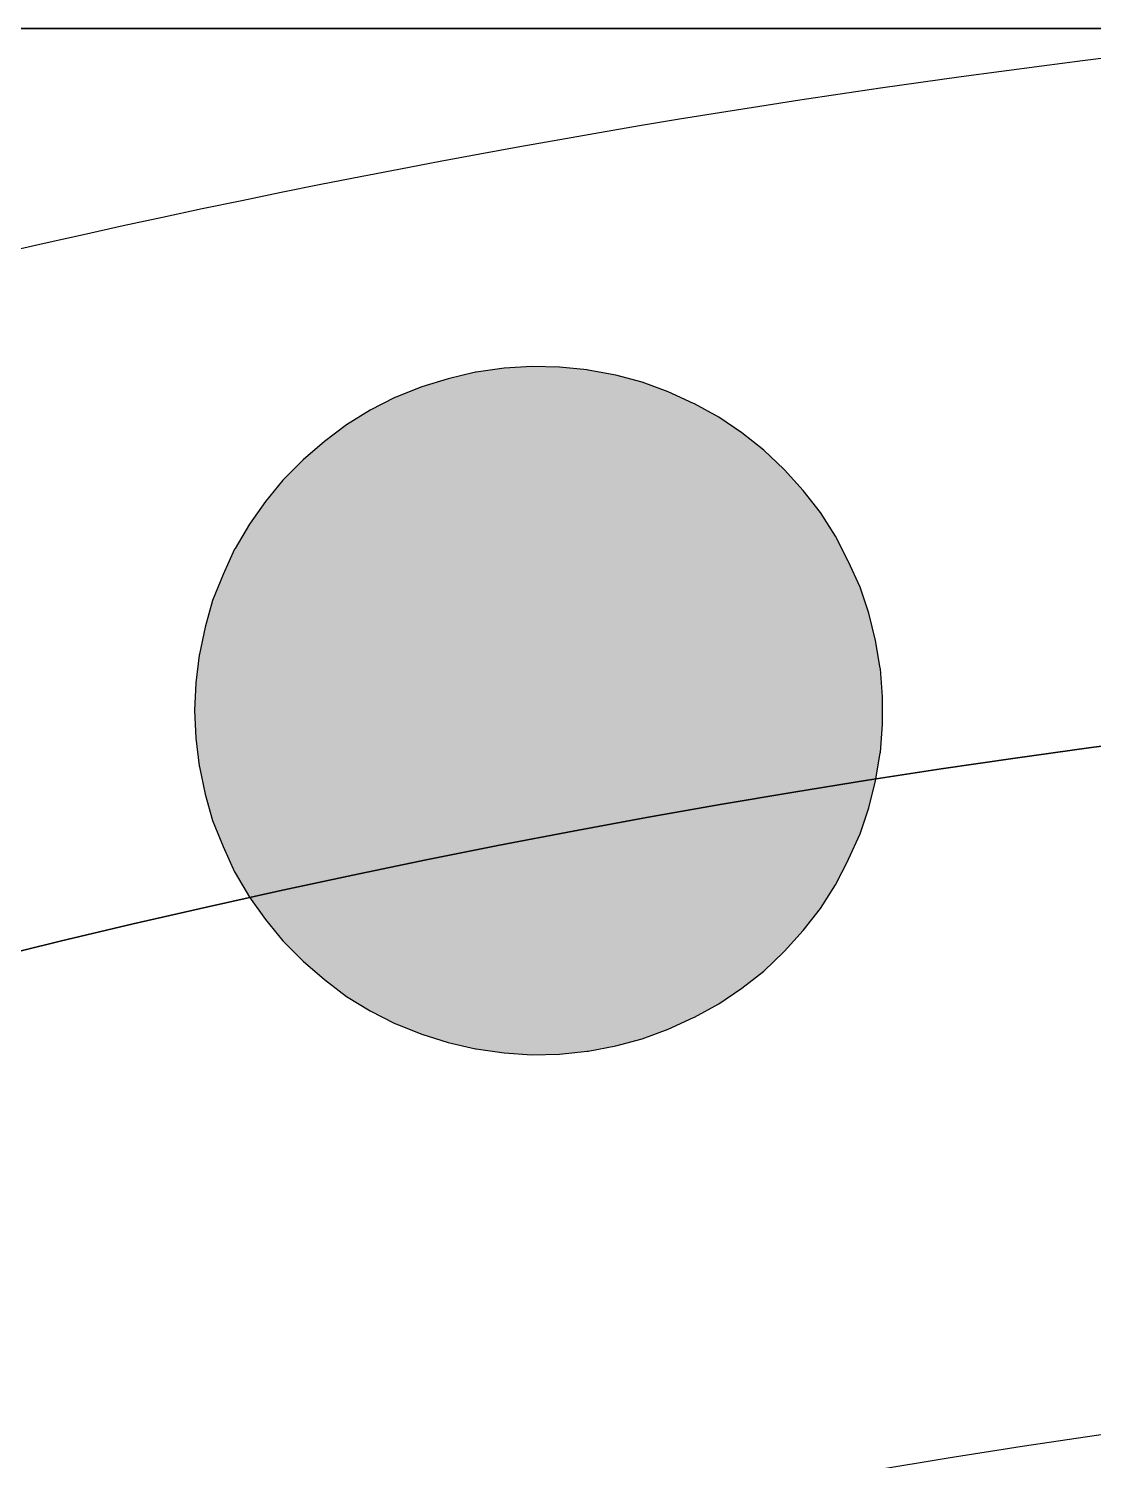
# Model space of a CAD drawing. Extents: x -10 to 112, y 72 to 347.
# Drawn here: x 76.52 to 81.2, y 193.73 to 200.02 of the extents above; entities that cross this region are included whole.
import ezdxf

# ---------------------------------------------------------------- set-up
doc = ezdxf.new("R2010")
doc.units = 0
for name, color, linetype in [('HOLES', 7, 'CONTINUOUS'), ('LAYER_6', 7, 'CONTINUOUS'), ('OUTLINES', 7, 'CONTINUOUS')]:
    doc.layers.add(name, color=color, linetype=linetype)

# ---------------------------------------------------------------- blocks, each defined once
blk = doc.blocks.new('BLOCK_3')
at = {"layer": 'OUTLINES'}
for points, knots in [([(111.5625, 193.5374), (111.5625, 193.5374), (111.5625, 190.0025), (111.5625, 190.0025), (99.5927, 197.8096), (84.6138, 199.4218), (71.2611, 194.3382), (71.2611, 194.3382), (71.2611, 197.5344), (71.2611, 197.5344), (74.9017, 198.822), (78.5671, 199.6405), (82.4089, 200.025), (82.4089, 200.025), (91.8952, 200.025), (91.8952, 200.025), (98.8448, 199.33), (105.5617, 197.1146), (111.5625, 193.5374)], [0, 0, 0, 0, 1, 1, 1, 2, 2, 2, 3, 3, 3, 4, 4, 4, 5, 5, 5, 6, 6, 6, 6]), ([(111.5625, 186.3619), (111.5625, 186.3619), (111.5625, 182.5837), (111.5625, 182.5837), (100.2065, 191.8229), (84.6067, 193.8585), (71.2611, 187.8437), (71.2611, 187.8437), (71.2611, 191.1103), (71.2611, 191.1103), (84.6102, 196.6171), (99.8573, 194.8215), (111.5625, 186.3619)], [0, 0, 0, 0, 1, 1, 1, 2, 2, 2, 3, 3, 3, 4, 4, 4, 4])]:
    blk.add_open_spline(points, degree=3, knots=knots, dxfattribs=at)
blk = doc.blocks.new('BLOCK_4')
at = {"layer": 'OUTLINES', "color": 7}
blk.add_lwpolyline([(111.5625, 171.2702), (111.5625, 175.8985), (111.5625, 178.8971), (111.5625, 182.5837), (111.5625, 186.3619), (111.5625, 190.0025), (111.5625, 193.5374), (111.5625, 196.9947), (111.5625, 200.025), (104.9726, 200.025), (91.8952, 200.025), (82.4089, 200.025), (71.2611, 200.025), (71.2611, 197.5344), (71.2611, 194.3382), (71.2611, 191.1103), (71.2611, 187.8437), (71.2611, 184.524), (71.2611, 181.1338), (71.2611, 177.6448), (71.2611, 174.0076)], dxfattribs=at)
for points in [[(82.4089, 200.025), (78.5671, 199.6405), (74.9017, 198.822), (71.2611, 197.5344)], [(111.5625, 190.0025), (99.5927, 197.8096), (84.6138, 199.4218), (71.2611, 194.3382)], [(111.5625, 186.3619), (99.8573, 194.8215), (84.6102, 196.6171), (71.2611, 191.1103)], [(111.5625, 182.5837), (100.2065, 191.8229), (84.6067, 193.8585), (71.2611, 187.8437)]]:
    blk.add_open_spline(points, degree=3, dxfattribs=at)
blk = doc.blocks.new('BLOCK_2')
at = {"layer": 'OUTLINES'}
for name in ['BLOCK_3', 'BLOCK_4']:
    blk.add_blockref(name, (0, 0), dxfattribs=at)
blk = doc.blocks.new('*U77')
at = {"layer": 'HOLES', "color": 7}
for points in [[(78.6093, 195.519), (78.4875, 198.5136), (78.6093, 198.5316)], [(78.7313, 195.5114), (78.6093, 198.5316), (78.7313, 198.5391)], [(78.6093, 195.519), (78.6093, 198.5316), (78.7313, 195.5114)], [(78.3642, 195.5653), (78.2472, 198.4496), (78.3642, 198.485)], [(78.4834, 195.5374), (78.3642, 198.485), (78.4834, 198.5131)], [(78.3642, 195.5653), (78.3642, 198.485), (78.4834, 195.5374)], [(78.4875, 195.5369), (78.4834, 198.5131), (78.4875, 198.5136)], [(78.4834, 195.5374), (78.4834, 198.5131), (78.4875, 195.5369)], [(78.4875, 195.5369), (78.4875, 198.5136), (78.6093, 195.519)], [(78.1294, 195.6485), (78.0202, 198.3462), (78.1294, 198.402)], [(78.133, 195.6466), (78.1294, 198.402), (78.133, 198.4039)], [(78.1294, 195.6485), (78.1294, 198.402), (78.133, 195.6466)], [(78.2472, 195.601), (78.133, 198.4039), (78.2472, 198.4496)], [(78.133, 195.6466), (78.133, 198.4039), (78.2472, 195.601)], [(78.2472, 195.601), (78.2472, 198.4496), (78.3642, 195.5653)], [(78.0202, 195.7043), (77.916, 198.2826), (78.0202, 198.3462)], [(78.0202, 195.7043), (78.0202, 198.3462), (78.1294, 195.6485)], [(77.916, 195.7677), (77.8195, 198.2089), (77.916, 198.2826)], [(77.916, 195.7677), (77.916, 198.2826), (78.0202, 195.7043)], [(77.8195, 195.8414), (77.7255, 198.1278), (77.8195, 198.2089)], [(77.8195, 195.8414), (77.8195, 198.2089), (77.916, 195.7677)], [(77.7255, 195.9228), (77.6394, 198.0415), (77.7255, 198.1278)], [(77.7255, 195.9228), (77.7255, 198.1278), (77.8195, 195.8414)], [(77.6364, 196.012), (77.5601, 197.9445), (77.6364, 198.0386)], [(77.6392, 196.0091), (77.6364, 198.0386), (77.6392, 198.0413)], [(77.6364, 196.012), (77.6364, 198.0386), (77.6392, 196.0091)], [(77.6394, 196.0091), (77.6392, 198.0413), (77.6394, 198.0415)], [(77.6394, 196.0091), (77.6394, 198.0415), (77.7255, 195.9228)], [(77.5601, 196.1059), (77.4892, 197.8455), (77.5601, 197.9445)], [(77.5601, 196.1059), (77.5601, 197.9445), (77.6364, 196.012)], [(77.4892, 196.2049), (77.4256, 197.7388), (77.4892, 197.8455)], [(77.4892, 196.2049), (77.4892, 197.8455), (77.5601, 196.1059)], [(77.4237, 196.3151), (77.3731, 197.6236), (77.4237, 197.7352)], [(77.4256, 196.3117), (77.4237, 197.7352), (77.4256, 197.7388)], [(77.4237, 196.3151), (77.4237, 197.7352), (77.4256, 196.3117)], [(77.4256, 196.3117), (77.4256, 197.7388), (77.4892, 196.2049)], [(77.3731, 196.4269), (77.3272, 197.5092), (77.3731, 197.6236)], [(77.3731, 196.4269), (77.3731, 197.6236), (77.4237, 196.3151)], [(77.3272, 196.5413), (77.2942, 197.3924), (77.3272, 197.5092)], [(77.3272, 196.5413), (77.3272, 197.5092), (77.3731, 196.4269)], [(77.2942, 196.6581), (77.2688, 197.2731), (77.2942, 197.3924)], [(77.2942, 196.6581), (77.2942, 197.3924), (77.3272, 196.5413)], [(77.2683, 196.7814), (77.253, 197.1471), (77.2683, 197.2691)], [(77.2688, 196.7775), (77.2683, 197.2691), (77.2688, 197.2731)], [(77.2683, 196.7814), (77.2683, 197.2691), (77.2688, 196.7775)], [(77.2688, 196.7775), (77.2688, 197.2731), (77.2942, 196.6581)], [(77.253, 196.9034), (77.248, 197.0252), (77.253, 197.1471)], [(77.253, 196.9034), (77.253, 197.1471), (77.2683, 196.7814)]]:
    blk.add_solid(points, dxfattribs=at)
at = {"layer": 'HOLES', "color": 7, "extrusion": (0, 0, -1)}
for points in [[(-78.7313, 195.5114), (-78.7313, 198.5391), (-78.8532, 195.514)], [(-78.8532, 195.514), (-78.7313, 198.5391), (-78.8532, 198.5365)], [(-78.8532, 195.514), (-78.8532, 198.5365), (-78.975, 195.5266)], [(-78.975, 195.5266), (-78.8532, 198.5365), (-78.975, 198.5238)], [(-78.975, 195.5266), (-78.975, 198.5238), (-78.979, 195.5273)], [(-78.979, 195.5273), (-78.975, 198.5238), (-78.979, 198.5233)], [(-78.979, 195.5273), (-78.979, 198.5233), (-79.1009, 195.5502)], [(-79.1009, 195.5502), (-78.979, 198.5233), (-79.1009, 198.5004)], [(-79.1009, 195.5502), (-79.1009, 198.5004), (-79.2179, 195.5807)], [(-79.2179, 195.5807), (-79.1009, 198.5004), (-79.2179, 198.4699)], [(-79.2179, 195.5807), (-79.2179, 198.4699), (-79.3321, 195.6237)], [(-79.3321, 195.6237), (-79.2179, 198.4699), (-79.3321, 198.4266)], [(-79.3321, 195.6237), (-79.3321, 198.4266), (-79.4439, 195.6745)], [(-79.4439, 195.6745), (-79.3321, 198.4266), (-79.4439, 198.3758)], [(-79.4439, 195.6745), (-79.4439, 198.3758), (-79.4473, 195.6764)], [(-79.4473, 195.6764), (-79.4439, 198.3758), (-79.4473, 198.3741)], [(-79.4473, 195.6764), (-79.4473, 198.3741), (-79.5541, 195.7348)], [(-79.5541, 195.7348), (-79.4473, 198.3741), (-79.5541, 198.3157)], [(-79.5541, 195.7348), (-79.5541, 198.3157), (-79.6558, 195.8034)], [(-79.6558, 195.8034), (-79.5541, 198.3157), (-79.6558, 198.2472)], [(-79.6558, 195.8034), (-79.6558, 198.2472), (-79.7522, 195.8795)], [(-79.7522, 195.8795), (-79.6558, 198.2472), (-79.7522, 198.1708)], [(-79.7522, 195.8795), (-79.7522, 198.1708), (-79.8411, 195.9634)], [(-79.8411, 195.9634), (-79.7522, 198.1708), (-79.8411, 198.0871)], [(-79.8411, 195.9634), (-79.8411, 198.0871), (-79.8439, 195.9662)], [(-79.8439, 195.9662), (-79.8411, 198.0871), (-79.8439, 198.0842)], [(-79.8439, 195.9662), (-79.8439, 198.0842), (-79.9252, 196.0576)], [(-79.9252, 196.0576), (-79.8439, 198.0842), (-79.9252, 197.9929)], [(-77.6392, 196.0091), (-77.6392, 198.0413), (-77.6394, 196.0091)], [(-79.9252, 196.0576), (-79.9252, 197.9929), (-80.0013, 196.1543)], [(-80.0013, 196.1543), (-79.9252, 197.9929), (-80.0013, 197.8963)], [(-80.0013, 196.1543), (-80.0013, 197.8963), (-80.0675, 196.2583)], [(-80.0675, 196.2583), (-80.0013, 197.8963), (-80.0675, 197.7922)], [(-80.0675, 196.2583), (-80.0675, 197.7922), (-80.1233, 196.3675)], [(-80.1233, 196.3675), (-80.0675, 197.7922), (-80.1233, 197.6829)], [(-80.1233, 196.3675), (-80.1233, 197.6829), (-80.125, 196.3711)], [(-80.125, 196.3711), (-80.1233, 197.6829), (-80.125, 197.6794)], [(-80.125, 196.3711), (-80.125, 197.6794), (-80.176, 196.4828)], [(-80.176, 196.4828), (-80.125, 197.6794), (-80.176, 197.5676)], [(-80.176, 196.4828), (-80.176, 197.5676), (-80.2141, 196.5971)], [(-80.2141, 196.5971), (-80.176, 197.5676), (-80.2141, 197.4534)], [(-80.2141, 196.5971), (-80.2141, 197.4534), (-80.2445, 196.7165)], [(-80.2445, 196.7165), (-80.2141, 197.4534), (-80.2445, 197.334)], [(-80.2445, 196.7165), (-80.2445, 197.334), (-80.2649, 196.8385)], [(-80.2649, 196.8385), (-80.2445, 197.334), (-80.2649, 197.2121)], [(-80.2649, 196.8385), (-80.2649, 197.2121), (-80.2656, 196.8424)], [(-80.2656, 196.8424), (-80.2649, 197.2121), (-80.2656, 197.2081)], [(-80.2656, 196.8424), (-80.2656, 197.2081), (-80.2755, 196.9642)], [(-80.2755, 196.9642), (-80.2656, 197.2081), (-80.2755, 197.0862)]]:
    blk.add_solid(points, dxfattribs=at)

msp = doc.modelspace()

# ---------------------------------------------------------------- linework, layer by layer
at = {"layer": 'HOLES'}
msp.add_lwpolyline([(78.6093, 198.5316), (78.4875, 198.5136), (78.4834, 198.5131), (78.3642, 198.485), (78.2472, 198.4496), (78.133, 198.4039), (78.1294, 198.402), (78.0202, 198.3462), (77.916, 198.2826), (77.8195, 198.2089), (77.7255, 198.1278), (77.6364, 198.0386), (77.5601, 197.9445), (77.4892, 197.8455), (77.4256, 197.7388), (77.4237, 197.7352), (77.3731, 197.6236), (77.3272, 197.5092), (77.2942, 197.3924), (77.2688, 197.2731), (77.2683, 197.2691), (77.253, 197.1471), (77.248, 197.0252), (77.253, 196.9034), (77.2683, 196.7814), (77.2688, 196.7775), (77.2942, 196.6581), (77.3272, 196.5413), (77.3731, 196.4269), (77.4237, 196.3151), (77.4256, 196.3117), (77.4892, 196.2049), (77.5601, 196.1059), (77.6364, 196.012), (77.6392, 196.0091), (77.6394, 196.0091), (77.7255, 195.9228), (77.8195, 195.8414), (77.916, 195.7677), (78.0202, 195.7043), (78.1294, 195.6485), (78.133, 195.6466), (78.2472, 195.601), (78.3642, 195.5653), (78.4834, 195.5374), (78.4875, 195.5369), (78.6093, 195.519), (78.7313, 195.5114), (78.8532, 195.514), (78.975, 195.5266), (78.979, 195.5273), (79.1009, 195.5502), (79.2179, 195.5807), (79.3321, 195.6237), (79.4439, 195.6745), (79.4473, 195.6764), (79.5541, 195.7348), (79.6558, 195.8034), (79.7522, 195.8795), (79.8411, 195.9634), (79.8439, 195.9662), (79.9252, 196.0576), (80.0013, 196.1543), (80.0675, 196.2583), (80.1233, 196.3675), (80.125, 196.3711), (80.176, 196.4828), (80.2141, 196.5971), (80.2445, 196.7165), (80.2649, 196.8385), (80.2656, 196.8424), (80.2755, 196.9642), (80.2755, 197.0862), (80.2656, 197.2081), (80.2649, 197.2121), (80.2445, 197.334), (80.2141, 197.4534), (80.176, 197.5676), (80.125, 197.6794), (80.1233, 197.6829), (80.0675, 197.7922), (80.0013, 197.8963), (79.9252, 197.9929), (79.8439, 198.0842), (79.8411, 198.0871), (79.7522, 198.1708), (79.6558, 198.2472), (79.5541, 198.3157), (79.4473, 198.3741), (79.4439, 198.3758), (79.3321, 198.4266), (79.2179, 198.4699), (79.1009, 198.5004), (78.979, 198.5233), (78.975, 198.5238), (78.8532, 198.5365), (78.7313, 198.5391), (78.6093, 198.5316)], dxfattribs=at)
at = {"layer": 'LAYER_6', "color": 7}
msp.add_lwpolyline([(111.5632, 192.025), (71.2611, 192.025), (71.2611, 200.025), (111.5632, 200.025), (111.5632, 192.025)], dxfattribs=at)

# ---------------------------------------------------------------- block references
at = {"layer": 'HOLES', "color": 7}
msp.add_blockref('*U77', (0, 0), dxfattribs=at)
at = {"layer": 'OUTLINES'}
msp.add_blockref('BLOCK_2', (0, 0), dxfattribs=at)

doc.saveas('drawing.dxf')
